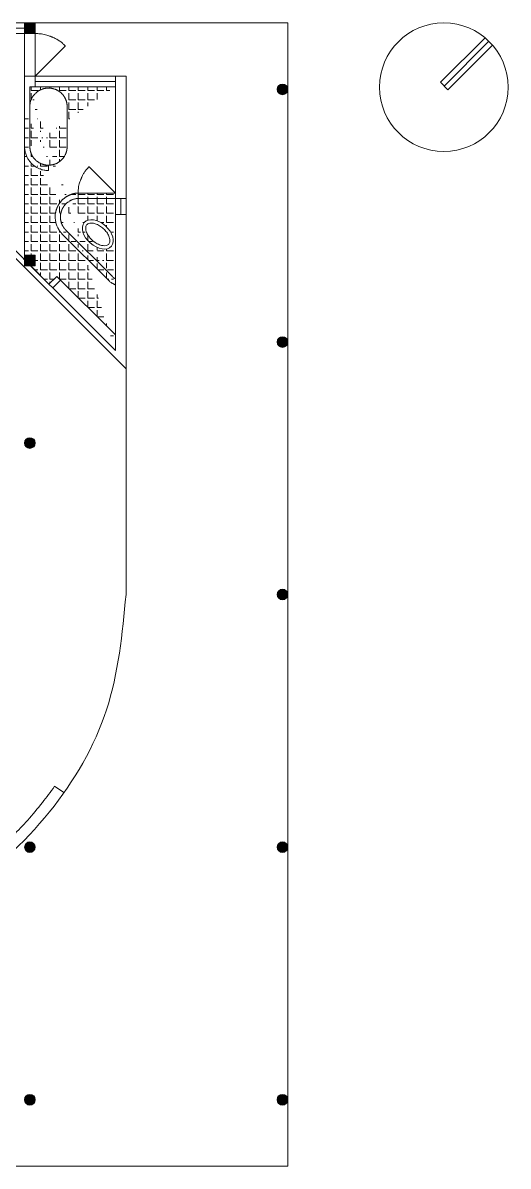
# Model space of a CAD drawing. Header units: metres. Extents: x -38.5 to -15.2, y -1 to 20.5.
# Drawn here: x -24.29 to -15.16, y -1 to 20.5 of the extents above; entities that cross this region are included whole.
import ezdxf

# ---------------------------------------------------------------- set-up
doc = ezdxf.new("R2010")
doc.units = ezdxf.units.M
doc.layers.add('ceco.net 270 Villa Savoye ground floor', color=7, linetype='Continuous', lineweight=15)
doc.layers.add('ceco.net 270 Villa Savoye ground floor - auxiliar', color=9, linetype='Continuous', lineweight=15)

msp = doc.modelspace()

# ---------------------------------------------------------------- hatches: boundary and pattern name
at = {"layer": 'ceco.net 270 Villa Savoye ground floor - auxiliar', "linetype": 'Continuous', "lineweight": 0}
h = msp.add_hatch(dxfattribs=at)
h.set_pattern_fill('ANGLE', color=256, scale=0.025406, style=0)
h.set_pattern_definition([(0, (-38.5109, -1.0046), (0, 0.1774623), [0.1290635, -0.0483988]), (90, (-38.5109, -1.0046), (-0.1774623, 1e-17), [0.1290635, -0.0483988])])
edge = h.paths.add_edge_path(flags=16)
edge.add_spline(control_points=[(-24.16, 18.924), (-24.16, 18.937), (-24.155, 19.002), (-24.119, 19.095), (-24.059, 19.173), (-23.981, 19.232), (-23.91, 19.259), (-23.863, 19.27), (-23.8, 19.273), (-23.811, 19.272), (-23.809, 19.273), (-23.809, 19.273), (-23.809, 19.273), (-23.807, 19.272), (-23.818, 19.273), (-23.755, 19.27), (-23.708, 19.259), (-23.637, 19.232), (-23.558, 19.173), (-23.499, 19.095), (-23.472, 19.025), (-23.461, 18.977), (-23.458, 18.915), (-23.458, 18.925), (-23.458, 18.924), (-23.458, 18.925), (-23.458, 18.924), (-23.458, 18.926), (-23.458, 18.914), (-23.458, 18.859), (-23.458, 18.756), (-23.458, 18.636), (-23.458, 18.505), (-23.458, 18.376), (-23.458, 18.237), (-23.458, 18.181), (-23.458, 18.178), (-23.461, 18.119), (-23.472, 18.071), (-23.499, 18.001), (-23.559, 17.922), (-23.637, 17.863), (-23.708, 17.836), (-23.755, 17.825), (-23.818, 17.821), (-23.807, 17.822), (-23.809, 17.822), (-23.809, 17.822), (-23.809, 17.822), (-23.811, 17.822), (-23.8, 17.821), (-23.863, 17.825), (-23.91, 17.836), (-23.981, 17.863), (-24.059, 17.922), (-24.119, 18.001), (-24.146, 18.071), (-24.157, 18.119), (-24.16, 18.182), (-24.16, 18.171), (-24.16, 18.173), (-24.16, 18.172), (-24.16, 18.173), (-24.16, 18.17), (-24.16, 18.182), (-24.16, 18.237), (-24.16, 18.341), (-24.16, 18.42), (-24.16, 18.549), (-24.16, 18.677), (-24.16, 18.756), (-24.16, 18.86), (-24.16, 18.914), (-24.16, 18.924), (-24.16, 18.924)], knot_values=[0, 0, 0, 1, 2, 3, 4, 5, 6, 7, 8, 9, 10, 11, 12, 13, 14, 15, 16, 17, 18, 19, 20, 21, 22, 23, 24, 25, 26, 27, 28, 29, 30, 31, 32, 33, 34, 35, 36, 37, 38, 39, 40, 41, 42, 43, 44, 45, 46, 47, 48, 49, 50, 51, 52, 53, 54, 55, 56, 57, 58, 59, 60, 61, 62, 63, 64, 65, 66, 67, 68, 69, 70, 71, 72, 73, 73, 73], degree=2, periodic=0)
edge = h.paths.add_edge_path(flags=16)
edge.add_ellipse((-22.881, 16.521), major_axis=(0.255, -0.224), ratio=0.635064, start_angle=0, end_angle=360)
edge = h.paths.add_edge_path()
edge.add_line((-24.259, 18.834), (-24.259, 16.128))
edge.add_line((-24.259, 16.128), (-24.058, 16.128))
edge.add_line((-24.058, 16.128), (-24.058, 15.927))
edge.add_line((-24.058, 15.927), (-24.141, 15.927))
edge.add_line((-24.141, 15.927), (-23.801, 15.586))
edge.add_line((-23.801, 15.586), (-23.653, 15.731))
edge.add_line((-23.653, 15.731), (-22.551, 14.629))
edge.add_line((-22.551, 14.629), (-22.551, 15.571))
edge.add_spline(control_points=[(-24.259, 18.166), (-24.259, 18.16), (-24.257, 18.107), (-24.234, 18.017), (-24.193, 17.933), (-24.157, 17.887), (-24.142, 17.87), (-24.122, 17.85), (-24.125, 17.853), (-24.124, 17.853), (-24.124, 17.853), (-24.125, 17.853), (-24.124, 17.852), (-24.127, 17.856), (-24.107, 17.836), (-24.09, 17.821), (-24.043, 17.785), (-23.938, 17.735), (-23.856, 17.724), (-23.833, 17.723), (-23.805, 17.722), (-23.81, 17.722), (-23.809, 17.722), (-23.809, 17.722), (-23.809, 17.722), (-23.809, 17.722)], knot_values=[0, 0, 0, 1, 2, 3, 4, 5, 6, 7, 8, 9, 10, 11, 12, 13, 14, 15, 16, 17, 18, 19, 20, 21, 22, 23, 24, 24, 24], degree=2, periodic=0)
edge.add_line((-23.809, 17.722), (-23.809, 17.822))
edge.add_line((-24.16, 19.297), (-24.16, 18.168))
edge.add_line((-22.551, 19.297), (-24.16, 19.297))
edge.add_line((-22.551, 14.335), (-22.551, 19.297))
edge.add_line((-22.551, 17.197), (-22.551, 17.297))
edge.add_line((-23.251, 17.297), (-23.251, 17.197))
edge.add_spline(control_points=[(-23.251, 17.297), (-23.262, 17.297), (-23.287, 17.299), (-23.387, 17.273), (-23.462, 17.237), (-23.546, 17.177), (-23.598, 17.111), (-23.621, 17.077), (-23.639, 17.042), (-23.641, 17.037)], knot_values=[0.624315, 0.624315, 0.624315, 1, 2, 3, 4, 5, 6, 7, 7.508569, 7.508569, 7.508569], degree=2, periodic=0)
edge.add_spline(control_points=[(-23.251, 17.197), (-23.277, 17.197), (-23.374, 17.174), (-23.475, 17.109), (-23.521, 17.049), (-23.537, 17.024), (-23.55, 16.999), (-23.552, 16.995)], knot_values=[1.115057, 1.115057, 1.115057, 2, 3, 4, 5, 6, 6.508778, 6.508778, 6.508778], degree=2, periodic=0)
edge.add_spline(control_points=[(-23.552, 16.995), (-23.553, 16.992), (-23.564, 16.966), (-23.573, 16.938), (-23.589, 16.863), (-23.578, 16.774), (-23.556, 16.702), (-23.524, 16.65), (-23.507, 16.627), (-23.488, 16.606), (-23.485, 16.603)], knot_values=[12.508493, 12.508493, 12.508493, 13, 14, 15, 16, 17, 18, 19, 20, 20.5, 20.5, 20.5], degree=2, periodic=0)
edge.add_spline(control_points=[(-23.641, 17.037), (-23.643, 17.032), (-23.658, 16.997), (-23.67, 16.958), (-23.69, 16.854), (-23.663, 16.691), (-23.609, 16.6), (-23.585, 16.567), (-23.56, 16.54), (-23.556, 16.533)], knot_values=[14.508387, 14.508387, 14.508387, 15, 16, 17, 18, 19, 20, 21, 21.456541, 21.456541, 21.456541], degree=2, periodic=0)
edge.add_line((-23.485, 16.603), (-22.613, 15.734))
edge.add_line((-23.556, 16.533), (-22.686, 15.663))
edge.add_spline(control_points=[(-22.613, 15.734), (-22.613, 15.733), (-22.587, 15.707), (-22.555, 15.687), (-22.553, 15.686), (-22.551, 15.685)], knot_values=[0, 0, 0, 1, 2, 3, 3.782164, 3.782164, 3.782164], degree=2, periodic=0)
edge.add_spline(control_points=[(-22.684, 15.661), (-22.683, 15.66), (-22.65, 15.627), (-22.608, 15.602), (-22.604, 15.599), (-22.598, 15.596), (-22.599, 15.597), (-22.599, 15.597), (-22.599, 15.597), (-22.599, 15.597), (-22.599, 15.597), (-22.599, 15.597), (-22.6, 15.597), (-22.594, 15.594), (-22.59, 15.592), (-22.562, 15.576), (-22.551, 15.571)], knot_values=[0, 0, 0, 1, 2, 3, 4, 5, 6, 7, 8, 9, 10, 11, 12, 13, 14, 14.524354, 14.524354, 14.524354], degree=2, periodic=0)

# ---------------------------------------------------------------- linework, layer by layer
at = {"layer": 'ceco.net 270 Villa Savoye ground floor'}
for p, q in [((-24.259, 20.499), (-33.558, 20.499)), ((-24.058, 20.499), (-27.076, 20.499)), ((-24.259, 20.298), (-24.259, 20.499)), ((-24.058, 20.499), (-24.058, 19.499)), ((-33.558, 20.398), (-24.259, 20.398)), ((-24.259, 20.298), (-33.558, 20.298)), ((-24.058, 20.298), (-24.259, 20.298)), ((-24.259, 20.298), (-24.259, 19.499)), ((-24.259, 20.298), (-24.259, 19.297)), ((-24.058, 19.499), (-24.058, 20.298)), ((-16.433, 19.381), (-15.595, 20.219)), ((-23.493, 20.063), (-24.058, 19.499)), ((-16.362, 19.31), (-15.521, 20.152)), ((-16.292, 19.239), (-15.452, 20.078)), ((-24.259, 19.499), (-24.259, 18.168)), ((-24.259, 19.499), (-24.058, 19.499)), ((-22.35, 19.499), (-24.259, 19.499)), ((-24.058, 19.397), (-22.551, 19.397)), ((-22.35, 13.994), (-22.35, 19.499)), ((-16.433, 19.381), (-16.292, 19.239)), ((-24.16, 19.297), (-24.16, 18.168)), ((-22.551, 19.297), (-24.16, 19.297)), ((-22.551, 14.335), (-22.551, 19.297)), ((-23.809, 17.722), (-23.809, 17.822)), ((-23.045, 17.793), (-22.551, 17.297)), ((-22.551, 17.297), (-23.251, 17.297)), ((-23.251, 17.297), (-23.251, 17.197)), ((-22.551, 17.197), (-22.551, 17.297)), ((-23.251, 17.197), (-22.551, 17.197)), ((-22.449, 16.896), (-22.449, 17.197)), ((-25.005, 16.647), (-22.35, 13.994)), ((-24.932, 16.717), (-23.801, 15.586)), ((-23.485, 16.603), (-22.613, 15.734)), ((-23.556, 16.533), (-22.686, 15.663)), ((-23.801, 15.586), (-23.653, 15.731)), ((-23.653, 15.731), (-22.551, 14.629)), ((-23.583, 15.661), (-23.653, 15.731)), ((-23.73, 15.516), (-23.801, 15.586)), ((-23.73, 15.516), (-23.583, 15.661)), ((-23.73, 15.516), (-22.551, 14.335)), ((-22.35, 9.745), (-22.35, 14.436)), ((-23.518, 6.024), (-23.694, 6.14))]:
    msp.add_line(p, q, dxfattribs=at)
at = {"layer": 'ceco.net 270 Villa Savoye ground floor', "flags": 128}
for points in [[(-19.307, -1.005), (-19.307, 20.499), (-38.511, 20.499), (-38.511, -1.005), (-19.307, -1.005)], [(-22.551, 19.297), (-22.551, 19.499), (-24.058, 19.499), (-24.058, 19.297), (-22.551, 19.297)], [(-22.35, 16.896), (-22.35, 17.197), (-22.551, 17.197), (-22.551, 16.896), (-22.35, 16.896)], [(-24.058, 15.927), (-24.058, 16.128), (-24.259, 16.128), (-24.259, 15.927), (-24.058, 15.927)]]:
    msp.add_lwpolyline(points, dxfattribs=at)
at = {"layer": 'ceco.net 270 Villa Savoye ground floor', "const_width": 0.1, "flags": 128}
for points in [[(-19.458, 19.248, 1), (-19.357, 19.248, 1)], [(-19.458, 14.496, 1), (-19.357, 14.496, 1)], [(-24.209, 12.596, 1), (-24.109, 12.596, 1)], [(-19.458, 9.747, 1), (-19.357, 9.747, 1)], [(-24.209, 4.996, 1), (-24.109, 4.996, 1)], [(-19.458, 4.996, 1), (-19.357, 4.996, 1)], [(-24.209, 0.244, 1), (-24.109, 0.244, 1)], [(-19.458, 0.245, 1), (-19.357, 0.245, 1)]]:
    msp.add_lwpolyline(points, format="xyb", close=True, dxfattribs=at)
at = {"layer": 'ceco.net 270 Villa Savoye ground floor'}
for centre, radius in [((-16.37, 19.29), 1.21), ((-19.407, 19.248), 0.1), ((-19.407, 14.496), 0.1), ((-24.159, 12.596), 0.101), ((-19.407, 9.747), 0.1), ((-24.159, 4.996), 0.1), ((-19.407, 4.996), 0.1), ((-24.159, 0.244), 0.101), ((-24.159, 0.244), 0.1), ((-19.407, 0.244), 0.101), ((-19.407, 0.245), 0.1)]:
    msp.add_circle(centre, radius, dxfattribs=at)
at = {"layer": 'ceco.net 270 Villa Savoye ground floor', "linetype": 'Continuous', "lineweight": 0}
msp.add_ellipse((-22.881, 16.521), major_axis=(0.255, -0.224), ratio=0.635064, dxfattribs=at)
at = {"layer": 'ceco.net 270 Villa Savoye ground floor'}
for points in [[(-23.493, 20.063), (-23.497, 20.067), (-23.591, 20.159), (-23.715, 20.22), (-23.733, 20.229), (-23.756, 20.239), (-23.752, 20.237), (-23.753, 20.238), (-23.753, 20.238), (-23.753, 20.238), (-23.753, 20.238), (-23.749, 20.236), (-23.773, 20.246), (-23.792, 20.253), (-23.902, 20.289), (-24.017, 20.297), (-24.037, 20.298), (-24.062, 20.298), (-24.057, 20.298), (-24.058, 20.298), (-24.058, 20.298), (-24.058, 20.298), (-24.058, 20.298)], [(-24.16, 18.924), (-24.16, 18.937), (-24.155, 19.002), (-24.119, 19.095), (-24.059, 19.173), (-23.981, 19.232), (-23.91, 19.259), (-23.863, 19.27), (-23.8, 19.273), (-23.811, 19.272), (-23.809, 19.273), (-23.809, 19.273), (-23.809, 19.273), (-23.807, 19.272), (-23.818, 19.273), (-23.755, 19.27), (-23.708, 19.259), (-23.637, 19.232), (-23.558, 19.173), (-23.499, 19.095), (-23.472, 19.025), (-23.461, 18.977), (-23.458, 18.915), (-23.458, 18.925), (-23.458, 18.924), (-23.458, 18.925), (-23.458, 18.924), (-23.458, 18.926), (-23.458, 18.914), (-23.458, 18.859), (-23.458, 18.756), (-23.458, 18.636), (-23.458, 18.505), (-23.458, 18.376), (-23.458, 18.237), (-23.458, 18.181), (-23.458, 18.178), (-23.461, 18.119), (-23.472, 18.071), (-23.499, 18.001), (-23.559, 17.922), (-23.637, 17.863), (-23.708, 17.836), (-23.755, 17.825), (-23.818, 17.821), (-23.807, 17.822), (-23.809, 17.822), (-23.809, 17.822), (-23.809, 17.822), (-23.811, 17.822), (-23.8, 17.821), (-23.863, 17.825), (-23.91, 17.836), (-23.981, 17.863), (-24.059, 17.922), (-24.119, 18.001), (-24.146, 18.071), (-24.157, 18.119), (-24.16, 18.182), (-24.16, 18.171), (-24.16, 18.173), (-24.16, 18.172), (-24.16, 18.173), (-24.16, 18.17), (-24.16, 18.182), (-24.16, 18.237), (-24.16, 18.341), (-24.16, 18.42), (-24.16, 18.549), (-24.16, 18.677), (-24.16, 18.756), (-24.16, 18.86), (-24.16, 18.914), (-24.16, 18.924), (-24.16, 18.924)], [(-24.259, 18.166), (-24.259, 18.16), (-24.257, 18.107), (-24.234, 18.017), (-24.193, 17.933), (-24.157, 17.887), (-24.142, 17.87), (-24.122, 17.85), (-24.125, 17.853), (-24.124, 17.853), (-24.124, 17.853), (-24.125, 17.853), (-24.124, 17.852), (-24.127, 17.856), (-24.107, 17.836), (-24.09, 17.821), (-24.043, 17.785), (-23.938, 17.735), (-23.856, 17.724), (-23.833, 17.723), (-23.805, 17.722), (-23.81, 17.722), (-23.809, 17.722), (-23.809, 17.722), (-23.809, 17.722), (-23.809, 17.722)], [(-23.045, 17.793), (-23.048, 17.789), (-23.128, 17.706), (-23.182, 17.598), (-23.189, 17.582), (-23.198, 17.561), (-23.196, 17.565), (-23.197, 17.564), (-23.197, 17.564), (-23.197, 17.564), (-23.197, 17.564), (-23.195, 17.567), (-23.204, 17.547), (-23.21, 17.53), (-23.243, 17.434), (-23.25, 17.333), (-23.25, 17.315), (-23.251, 17.293), (-23.251, 17.297), (-23.251, 17.296), (-23.251, 17.297), (-23.251, 17.297), (-23.251, 17.297)]]:
    msp.add_open_spline(points, degree=2, dxfattribs=at)
for points, degree, knots in [([(-23.251, 17.297), (-23.262, 17.297), (-23.287, 17.299), (-23.387, 17.273), (-23.462, 17.237), (-23.546, 17.177), (-23.598, 17.111), (-23.621, 17.077), (-23.639, 17.042), (-23.641, 17.037)], 2, [0.624315, 0.624315, 0.624315, 1, 2, 3, 4, 5, 6, 7, 7.508569, 7.508569, 7.508569]), ([(-23.641, 17.037), (-23.643, 17.032), (-23.658, 16.997), (-23.67, 16.958), (-23.69, 16.854), (-23.663, 16.691), (-23.609, 16.6), (-23.585, 16.567), (-23.56, 16.54), (-23.556, 16.533)], 2, [14.508387, 14.508387, 14.508387, 15, 16, 17, 18, 19, 20, 21, 21.456541, 21.456541, 21.456541]), ([(-23.552, 16.995), (-23.553, 16.992), (-23.564, 16.966), (-23.573, 16.938), (-23.589, 16.863), (-23.578, 16.774), (-23.556, 16.702), (-23.524, 16.65), (-23.507, 16.627), (-23.488, 16.606), (-23.485, 16.603)], 2, [12.508493, 12.508493, 12.508493, 13, 14, 15, 16, 17, 18, 19, 20, 20.5, 20.5, 20.5]), ([(-23.251, 17.197), (-23.277, 17.197), (-23.374, 17.174), (-23.475, 17.109), (-23.521, 17.049), (-23.537, 17.024), (-23.55, 16.999), (-23.552, 16.995)], 2, [1.115057, 1.115057, 1.115057, 2, 3, 4, 5, 6, 6.508778, 6.508778, 6.508778]), ([(-22.613, 15.734), (-22.613, 15.733), (-22.587, 15.707), (-22.555, 15.687), (-22.553, 15.686), (-22.551, 15.685)], 2, [0, 0, 0, 1, 2, 3, 3.782164, 3.782164, 3.782164]), ([(-22.684, 15.661), (-22.683, 15.66), (-22.65, 15.627), (-22.608, 15.602), (-22.604, 15.599), (-22.598, 15.596), (-22.599, 15.597), (-22.599, 15.597), (-22.599, 15.597), (-22.599, 15.597), (-22.599, 15.597), (-22.599, 15.597), (-22.6, 15.597), (-22.594, 15.594), (-22.59, 15.592), (-22.562, 15.576), (-22.551, 15.571)], 2, [0, 0, 0, 1, 2, 3, 4, 5, 6, 7, 8, 9, 10, 11, 12, 13, 14, 14.524354, 14.524354, 14.524354]), ([(-23.694, 6.14), (-23.768, 6.036), (-23.845, 5.933), (-24.013, 5.72), (-24.106, 5.61), (-24.288, 5.405), (-24.378, 5.31), (-24.471, 5.218)], 3, [155.215725, 155.215725, 155.215725, 155.215725, 170.557683, 170.557683, 187.709689, 187.709689, 203.418953, 203.418953, 203.418953, 203.418953])]:
    msp.add_open_spline(points, degree=degree, knots=knots, dxfattribs=at)
at = {"layer": 'ceco.net 270 Villa Savoye ground floor', "linetype": 'Continuous', "lineweight": 0}
msp.add_open_spline([(-22.675, 16.339), (-22.67, 16.345), (-22.666, 16.351), (-22.659, 16.368), (-22.656, 16.377), (-22.654, 16.399), (-22.654, 16.411), (-22.657, 16.438), (-22.661, 16.453), (-22.674, 16.492), (-22.686, 16.517), (-22.717, 16.566), (-22.736, 16.59), (-22.78, 16.634), (-22.805, 16.654), (-22.856, 16.689), (-22.883, 16.703), (-22.935, 16.723), (-22.96, 16.729), (-23.001, 16.733), (-23.018, 16.733), (-23.047, 16.728), (-23.059, 16.723), (-23.078, 16.713), (-23.085, 16.706), (-23.097, 16.69), (-23.102, 16.681), (-23.108, 16.657), (-23.109, 16.643), (-23.107, 16.611), (-23.104, 16.593), (-23.091, 16.555), (-23.082, 16.535), (-23.059, 16.494), (-23.045, 16.474), (-23.012, 16.436), (-22.994, 16.417), (-22.948, 16.379), (-22.92, 16.36), (-22.864, 16.331), (-22.835, 16.32), (-22.788, 16.31), (-22.768, 16.308), (-22.733, 16.309), (-22.718, 16.312), (-22.697, 16.321), (-22.689, 16.326), (-22.68, 16.334), (-22.677, 16.336), (-22.675, 16.339)], degree=3, knots=[0, 0, 0, 0, 0.208008, 0.208008, 0.416016, 0.416016, 0.624024, 0.624024, 0.832031, 0.832031, 1.147898, 1.147898, 1.463764, 1.463764, 1.779631, 1.779631, 2.095497, 2.095497, 2.411364, 2.411364, 2.670722, 2.670722, 2.93008, 2.93008, 3.189438, 3.189438, 3.448796, 3.448796, 3.708154, 3.708154, 3.967512, 3.967512, 4.22687, 4.22687, 4.486228, 4.486228, 4.745585, 4.745585, 5.084591, 5.084591, 5.423596, 5.423596, 5.698103, 5.698103, 5.97261, 5.97261, 6.198907, 6.198907, 6.283185, 6.283185, 6.283185, 6.283185], dxfattribs=at)
at = {"layer": 'ceco.net 270 Villa Savoye ground floor'}
msp.add_spline([(-22.35, 9.745), (-22.717, 7.58), (-23.791, 5.659), (-25.498, 4.156), (-27.46, 3.358)], degree=3, dxfattribs=at)
for points in [[(-24.259, 20.499), (-24.058, 20.499), (-24.259, 20.298), (-24.058, 20.298)], [(-24.259, 16.128), (-24.058, 16.128), (-24.259, 15.927), (-24.058, 15.927)]]:
    msp.add_solid(points, dxfattribs=at)
at = {"layer": 'ceco.net 270 Villa Savoye ground floor - auxiliar', "linetype": 'Continuous', "lineweight": 0, "flags": 128}
msp.add_lwpolyline([(-24.259, 18.834), (-24.259, 16.128), (-24.058, 16.128), (-24.058, 15.927), (-24.141, 15.927), (-23.801, 15.586), (-23.653, 15.731), (-22.551, 14.629), (-22.551, 15.571)], dxfattribs=at)

doc.saveas('drawing.dxf')
